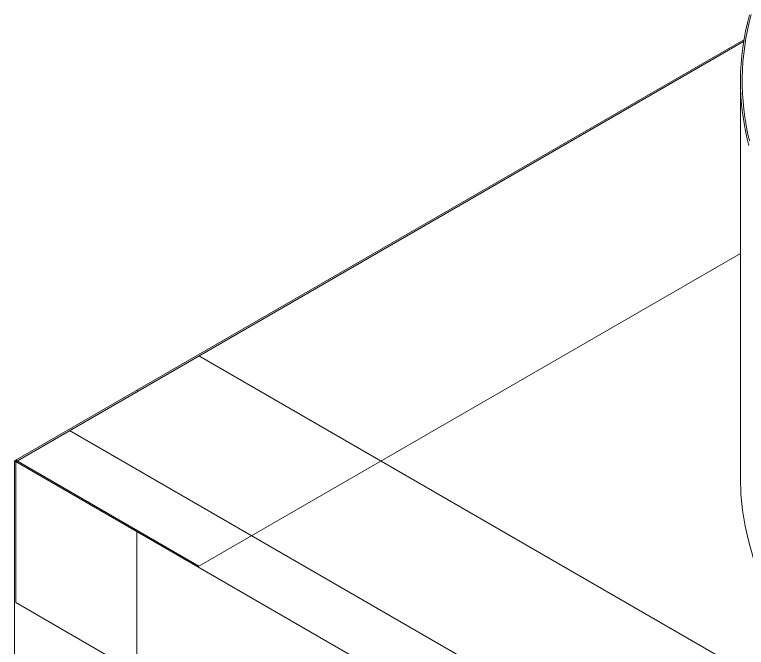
# Model space of a CAD drawing. Header units: millimetres. Extents: x -312439 to 477422, y -331570 to 212570.
# Drawn here: x 393904 to 394163.6, y 106928.7 to 107153.1 of the extents above; entities that cross this region are included whole.
import ezdxf

# ---------------------------------------------------------------- set-up
doc = ezdxf.new("R2010")
doc.units = ezdxf.units.MM

msp = doc.modelspace()

# ---------------------------------------------------------------- linework, layer by layer
at = {"color": 3, "linetype": 'Continuous', "lineweight": 0, "extrusion": (0, 0.816497, 0.57735)}
for p, q in [((394162.69, 107144.201), (393903.994, 106994.843)), ((393904.428, 106994.593), (394162.599, 107143.648)), ((394161.457, 106988.798), (394161.457, 107129.538)), ((394161.457, 107068.48), (393969.388, 106957.588)), ((396004.965, 105856.857), (393969.388, 107032.098)), ((393947.734, 107019.596), (393947.301, 107019.846)), ((395958.627, 105830.604), (393923.483, 107005.594)), ((393903.994, 106994.843), (393903.994, 106653.265)), ((393903.994, 106994.843), (397967.064, 104649.029)), ((393904.428, 106995.093), (393969.388, 106957.588)), ((393904.428, 106944.587), (393904.428, 106994.593)), ((393947.301, 106969.84), (393947.734, 106970.09)), ((393947.301, 106969.84), (393947.301, 106628.262)), ((395940.005, 105769.346), (393904.428, 106944.587))]:
    msp.add_line(p, q, dxfattribs=at)
at = {"color": 0, "linetype": 'Continuous', "lineweight": 0}
for major_axis, start_param, end_param in [((-262.225, 0), 6.126925, 6.4343205), ((-261.613, 0), 6.1262297, 6.4235661)]:
    msp.add_ellipse((394423.683, 107129.538), major_axis=major_axis, ratio=0.5773503, start_param=start_param, end_param=end_param, dxfattribs=at)
at = {"color": 3, "linetype": 'Continuous', "lineweight": 0}
msp.add_ellipse((394423.683, 106988.798), major_axis=(-262.225, 0), ratio=0.5773503, start_param=0, end_param=2.3561945, dxfattribs=at)

doc.saveas('drawing.dxf')
